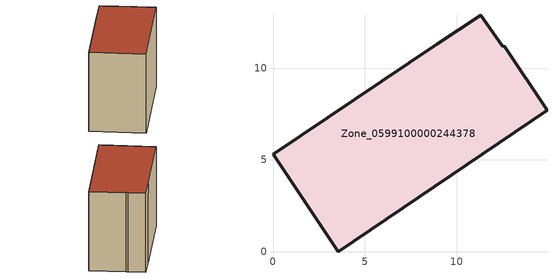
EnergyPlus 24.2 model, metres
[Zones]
Zone_0599100000244378
 floor ground (C_G): 0,5.3 8.93,11.31 11.33,12.88 12.48,11.22 12.62,11.16 14.93,7.7 3.55,0 z0
 wall outside (C_F): 3.55,0 14.93,7.7 12.62,11.16 12.48,11.22 11.33,12.88 8.93,11.31 0,5.3 3.55,0 z0:9.38
 roof outside (C_R): 8.93,11.31 0,5.3 3.55,0 14.93,7.7 12.62,11.16 12.48,11.22 11.33,12.88 z9.38
[BUILDING]
Pand.0599100000244378: North Axis=0; Terrain=City; Loads Convergence Tolerance Value=0.04; Temperature Convergence Tolerance Value=0.4; Solar Distribution=FullExterior; Maximum Number of Warmup Days=25; Minimum Number of Warmup Days=1
[Site:Location]
Rotterdam.The.Hague.AP_ZH_NLD Design_Conditions: Latitude=51.96; Longitude=4.45; Time Zone=1; Elevation=-4.5
[SITE:GROUNDTEMPERATURE:BUILDINGSURFACE]
18, 18, 18, 18, 18, 18, 18, 18, 18, 18, 18, 18
[MATERIAL] Thermal Absorptance=0.9; Solar Absorptance=0.7; Visible Absorptance=0.7
Name | Roughness | Thickness | Conductivity | Density | Specific Heat
G.TC.1946 | MediumSmooth | 0.15 | 1 | 540 | 1210
F.TC.1946 | Rough | 0.3 | 0.857143 | 1920 | 840
R.TC.1946 | MediumRough | 0.2 | 0.909091 | 1500 | 1000
[CONSTRUCTION]
C_G: G.TC.1946
C_F: F.TC.1946
C_R: R.TC.1946
[ZONE]
Zone_0599100000244378: Type=1; Multiplier=1; Ceiling Height=Autocalculate; Volume=Autocalculate; Floor Area=autocalculate; Part of Total Floor Area=Yes
[ZONEINFILTRATION:DESIGNFLOWRATE]
Infil_Zone_0599100000244378: Zone or ZoneList or Space or SpaceList=Zone_0599100000244378; Schedule=AlwaysOn; Design Flow Rate Calculation Method=Flow/Area; Flow Rate per Floor Area=0.003; Constant Term Coefficient=1; Temperature Term Coefficient=0; Velocity Term Coefficient=0; Velocity Squared Term Coefficient=0
[HVACTEMPLATE:ZONE:IDEALLOADSAIRSYSTEM]
Zone_0599100000244378: Maximum Heating Supply Air Temperature=50; Minimum Cooling Supply Air Temperature=13; Maximum Heating Supply Air Humidity Ratio=0.0156; Minimum Cooling Supply Air Humidity Ratio=0.0077; Heating Limit=NoLimit; Cooling Limit=NoLimit; Dehumidification Control Type=ConstantSensibleHeatRatio; Cooling Sensible Heat Ratio=0.7; Dehumidification Setpoint=60; Humidification Control Type=None; Humidification Setpoint=30; Outdoor Air Method=None; Outdoor Air Flow Rate per Person=0.00944; Outdoor Air Flow Rate per Zone Floor Area=0; Outdoor Air Flow Rate per Zone=0; Demand Controlled Ventilation Type=None; Outdoor Air Economizer Type=NoEconomizer; Heat Recovery Type=None; Sensible Heat Recovery Effectiveness=0.7; Latent Heat Recovery Effectiveness=0.65
[ZONECONTROL:THERMOSTAT]
ThermostatControl_Zone_0599100000244378: Zone or ZoneList=Zone_0599100000244378; Control Type Schedule=DualSetpointControlType; Control 1=Thermostat_Zone_0599100000244378; Temperature Difference Between Cutout And Setpoint=0
[THERMOSTATSETPOINT:DUALSETPOINT]
Thermostat_Zone_0599100000244378: Heating Setpoint Temperature Schedule=HeatingSetpoint_Zone_0599100000244378; Cooling Setpoint Temperature Schedule=CoolingSetpoint_Zone_0599100000244378
[SCHEDULE:COMPACT]
HeatingSetpoint_Zone_0599100000244378: Through: 12/31, For: AllDays, Until: 24:00, 21
CoolingSetpoint_Zone_0599100000244378: Through: 12/31, For: AllDays, Until: 24:00, 24
DualSetpointControlType: Through: 12/31, For: AllDays, Until: 24:00, 4
AlwaysOn: Through: 12/31, For: AllDays, Until: 24:00, 1
